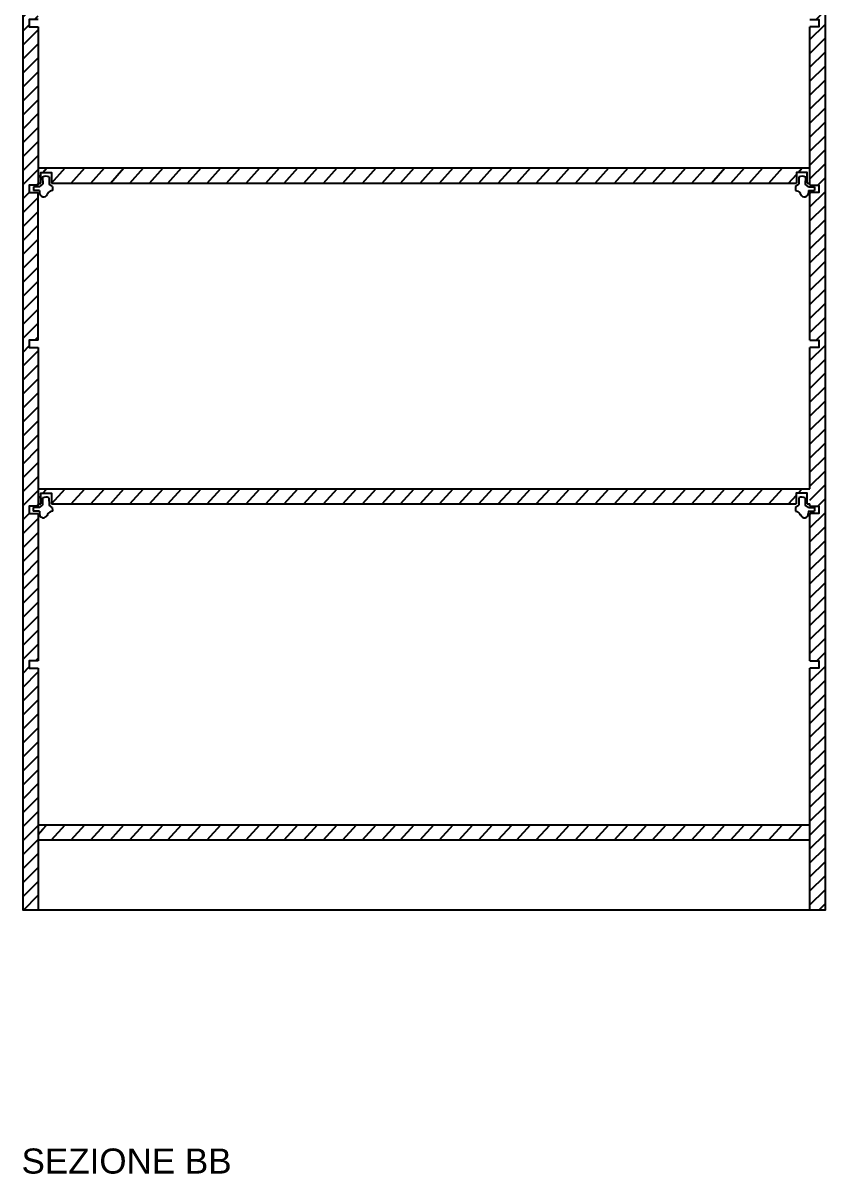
# Model space of a CAD drawing. Header units: millimetres. Extents: x 317 to 1254, y -31 to 529.
# Drawn here: x 1107.3 to 1187.3, y -31.1 to 83.7 of the extents above; entities that cross this region are included whole.
import ezdxf

# ---------------------------------------------------------------- set-up
doc = ezdxf.new("R2010")
doc.units = ezdxf.units.MM
for name, color, linetype in [('ALTRE LINEE', 70, 'Continuous'), ('LINEE SEZIONE', 5, 'Continuous'), ('retino dettagli', 157, 'Continuous'), ('viti sottili', 4, 'Continuous')]:
    doc.layers.add(name, color=color, linetype=linetype)
doc.styles.get("Standard").update_dxf_attribs({"font": 'arial.ttf'})

msp = doc.modelspace()

# ---------------------------------------------------------------- hatches: boundary and pattern name
at = {"layer": 'retino dettagli'}
h = msp.add_hatch(dxfattribs=at)
h.set_pattern_fill('ANSI31', color=256, scale=0.31)
h.paths.add_polyline_path([(1108.83, 148.77), (1107.94, 148.77), (1107.94, 149.51), (1108.83, 149.51), (1108.83, 164.25), (1107.94, 164.25), (1107.94, 164.99), (1108.83, 164.99), (1108.83, 180.1), (1107.94, 180.1), (1107.94, 180.83), (1108.83, 180.83), (1108.83, 197.2), (1107.33, 197.2), (1107.33, -4.8), (1108.83, -4.8), (1108.83, 19.33), (1107.94, 19.33), (1107.94, 20.06), (1108.83, 20.06), (1108.83, 34.75), (1107.94, 34.75), (1107.94, 35.49), (1108.83, 35.49), (1108.83, 37.2), (1108.83, 51.29), (1107.93, 51.29), (1107.93, 52.02), (1108.83, 52.02), (1108.83, 66.75), (1107.94, 66.75), (1107.94, 67.49), (1108.83, 67.49), (1108.83, 83.29), (1107.94, 83.29), (1107.94, 84.02), (1108.83, 84.02), (1108.83, 98.75), (1107.94, 98.75), (1107.94, 99.49), (1108.83, 99.49), (1108.83, 101.2), (1108.81, 116.79), (1107.92, 116.79), (1107.92, 117.52), (1108.83, 117.52), (1108.83, 132.07), (1108.83, 132.25), (1107.94, 132.25), (1107.94, 132.99), (1108.83, 132.99)])
h = msp.add_hatch(dxfattribs=at)
h.set_pattern_fill('ANSI31', color=256, scale=0.31)
h.paths.add_polyline_path([(1187.33, 158.63), (1185.83, 158.63), (1185.83, 149.51), (1186.72, 149.51), (1186.72, 148.77), (1185.83, 148.77), (1185.83, 132.99), (1186.72, 132.99), (1186.72, 132.25), (1185.83, 132.25), (1185.83, 117.52), (1186.7, 117.52), (1186.7, 116.79), (1185.83, 116.79), (1185.83, 99.49), (1186.7, 99.49), (1186.7, 98.75), (1185.83, 98.75), (1185.83, 84.02), (1186.72, 84.02), (1186.72, 83.29), (1185.83, 83.29), (1185.83, 67.49), (1186.72, 67.49), (1186.72, 66.75), (1185.83, 66.75), (1185.83, 52.02), (1186.71, 52.02), (1186.71, 51.29), (1185.83, 51.29), (1185.83, 35.49), (1186.7, 35.49), (1186.7, 34.75), (1185.83, 34.75), (1185.83, 20.06), (1186.72, 20.06), (1186.72, 19.33), (1185.83, 19.33), (1185.83, -4.8), (1187.33, -4.8)])
h.paths.add_polyline_path([(1187.33, 197.2), (1185.83, 197.2), (1185.83, 180.83), (1186.72, 180.83), (1186.72, 180.1), (1185.83, 180.1), (1185.83, 175.96), (1187.33, 175.96)])
h.paths.add_polyline_path([(1187.33, 175.96), (1185.83, 175.96), (1185.83, 164.99), (1186.72, 164.99), (1186.72, 164.25), (1185.83, 164.25), (1185.83, 158.63), (1187.33, 158.63)])

# ---------------------------------------------------------------- linework, layer by layer
at = {"layer": 'ALTRE LINEE'}
msp.add_line((1187.33, -4.8), (1107.33, -4.8), dxfattribs=at)
at = {"layer": 'LINEE SEZIONE'}
for p, q in [((1108.83, 69.2), (1185.83, 69.2)), ((1108.83, 67.7), (1109.09, 67.7)), ((1108.83, 52.02), (1108.83, 66.75)), ((1110.18, 67.7), (1184.47, 67.7)), ((1185.56, 67.7), (1185.83, 67.7)), ((1185.82, 52.02), (1185.83, 66.75)), ((1108.83, 51.29), (1108.83, 35.49)), ((1185.83, 37.2), (1185.83, 51.29)), ((1108.83, 37.2), (1185.83, 37.2)), ((1108.83, 35.7), (1109.09, 35.7)), ((1110.18, 35.7), (1184.46, 35.7)), ((1185.55, 35.7), (1185.83, 35.7)), ((1185.83, 35.49), (1185.83, 35.7)), ((1108.83, 34.75), (1108.83, 20.06)), ((1108.83, 19.33), (1108.83, -4.8)), ((1108.83, 3.7), (1185.83, 3.7)), ((1108.83, 2.2), (1185.83, 2.2))]:
    msp.add_line(p, q, dxfattribs=at)
for points in [[(1108.83, 19.33), (1108.83, -4.8), (1107.33, -4.8), (1107.33, 197.2), (1108.83, 197.2), (1108.83, 180.83)], [(1185.83, 180.83), (1185.83, 197.2), (1187.33, 197.2), (1187.33, -4.8), (1185.83, -4.8), (1185.83, 19.33)], [(1108.83, 84.02), (1107.94, 84.02), (1107.94, 83.29), (1108.83, 83.29)], [(1185.83, 84.02), (1186.72, 84.02), (1186.72, 83.29), (1185.83, 83.29)], [(1108.83, 83.29), (1108.83, 67.49)], [(1185.83, 67.49), (1185.83, 83.29)], [(1109.09, 67.7), (1109.09, 68.76), (1110.18, 68.76), (1110.18, 67.7)], [(1185.56, 67.7), (1185.56, 68.76), (1184.47, 68.76), (1184.47, 67.7)], [(1108.83, 67.49), (1107.94, 67.49), (1107.94, 66.75), (1108.83, 66.75)], [(1185.83, 67.49), (1186.72, 67.49), (1186.72, 66.75), (1185.83, 66.75)], [(1108.83, 52.02), (1107.93, 52.02), (1107.93, 51.29), (1108.83, 51.29)], [(1185.82, 52.02), (1186.71, 52.02), (1186.71, 51.29), (1185.82, 51.29)], [(1108.83, 37.2), (1108.83, 35.49)], [(1109.09, 35.7), (1109.09, 36.76), (1110.18, 36.76), (1110.18, 35.7)], [(1185.55, 35.7), (1185.55, 36.76), (1184.46, 36.76), (1184.46, 35.7)], [(1108.83, 35.49), (1107.94, 35.49), (1107.94, 34.75), (1108.83, 34.75)], [(1108.83, 34.75), (1108.83, 20.06)], [(1185.83, 35.49), (1186.7, 35.49), (1186.7, 34.75), (1185.83, 34.75)], [(1185.83, 20.06), (1185.83, 34.75)], [(1108.83, 20.06), (1107.94, 20.06), (1107.94, 19.33), (1108.83, 19.33)], [(1185.83, 20.06), (1186.72, 20.06), (1186.72, 19.33), (1185.83, 19.33)]]:
    msp.add_lwpolyline(points, dxfattribs=at)
at = {"layer": 'retino dettagli'}
for p, q in [((1109.31, 68.76), (1109.71, 69.2)), ((1110.18, 67.7), (1111.54, 69.2)), ((1112.13, 67.7), (1113.5, 69.2)), ((1114.09, 67.7), (1115.45, 69.2)), ((1116.04, 67.7), (1117.4, 69.2)), ((1117.99, 67.7), (1119.35, 69.2)), ((1119.94, 67.7), (1121.31, 69.2)), ((1121.78, 67.7), (1123.14, 69.2)), ((1123.73, 67.7), (1125.1, 69.2)), ((1125.69, 67.7), (1127.05, 69.2)), ((1127.64, 67.7), (1129, 69.2)), ((1129.59, 67.7), (1130.95, 69.2)), ((1131.54, 67.7), (1132.91, 69.2)), ((1133.38, 67.7), (1134.74, 69.2)), ((1135.33, 67.7), (1136.7, 69.2)), ((1137.29, 67.7), (1138.65, 69.2)), ((1139.24, 67.7), (1140.6, 69.2)), ((1141.19, 67.7), (1142.55, 69.2)), ((1143.14, 67.7), (1144.51, 69.2)), ((1144.98, 67.7), (1146.34, 69.2)), ((1146.93, 67.7), (1148.3, 69.2)), ((1148.89, 67.7), (1150.25, 69.2)), ((1150.84, 67.7), (1152.2, 69.2)), ((1152.79, 67.7), (1154.15, 69.2)), ((1154.74, 67.7), (1156.11, 69.2)), ((1156.58, 67.7), (1157.94, 69.2)), ((1158.53, 67.7), (1159.9, 69.2)), ((1160.49, 67.7), (1161.85, 69.2)), ((1162.44, 67.7), (1163.8, 69.2)), ((1164.39, 67.7), (1165.75, 69.2)), ((1166.34, 67.7), (1167.71, 69.2)), ((1168.18, 67.7), (1169.54, 69.2)), ((1170.13, 67.7), (1171.5, 69.2)), ((1172.09, 67.7), (1173.45, 69.2)), ((1174.04, 67.7), (1175.4, 69.2)), ((1175.99, 67.7), (1177.35, 69.2)), ((1177.94, 67.7), (1179.31, 69.2)), ((1179.78, 67.7), (1181.14, 69.2)), ((1181.73, 67.7), (1183.1, 69.2)), ((1184.66, 68.76), (1185.05, 69.2)), ((1108.83, 68.23), (1109.09, 68.52)), ((1183.69, 67.7), (1184.47, 68.56)), ((1109.31, 36.76), (1109.71, 37.2)), ((1110.18, 35.7), (1111.54, 37.2)), ((1112.13, 35.7), (1113.5, 37.2)), ((1114.09, 35.7), (1115.45, 37.2)), ((1116.04, 35.7), (1117.4, 37.2)), ((1117.99, 35.7), (1119.35, 37.2)), ((1119.94, 35.7), (1121.31, 37.2)), ((1121.78, 35.7), (1123.14, 37.2)), ((1123.73, 35.7), (1125.1, 37.2)), ((1125.69, 35.7), (1127.05, 37.2)), ((1127.64, 35.7), (1129, 37.2)), ((1129.59, 35.7), (1130.95, 37.2)), ((1131.54, 35.7), (1132.91, 37.2)), ((1133.38, 35.7), (1134.74, 37.2)), ((1135.33, 35.7), (1136.7, 37.2)), ((1137.29, 35.7), (1138.65, 37.2)), ((1139.24, 35.7), (1140.6, 37.2)), ((1141.19, 35.7), (1142.55, 37.2)), ((1143.14, 35.7), (1144.51, 37.2)), ((1144.98, 35.7), (1146.34, 37.2)), ((1146.93, 35.7), (1148.3, 37.2)), ((1148.89, 35.7), (1150.25, 37.2)), ((1150.84, 35.7), (1152.2, 37.2)), ((1152.79, 35.7), (1154.15, 37.2)), ((1154.74, 35.7), (1156.11, 37.2)), ((1156.58, 35.7), (1157.94, 37.2)), ((1158.53, 35.7), (1159.9, 37.2)), ((1160.49, 35.7), (1161.85, 37.2)), ((1162.44, 35.7), (1163.8, 37.2)), ((1164.39, 35.7), (1165.75, 37.2)), ((1166.34, 35.7), (1167.71, 37.2)), ((1168.18, 35.7), (1169.54, 37.2)), ((1170.13, 35.7), (1171.5, 37.2)), ((1172.09, 35.7), (1173.45, 37.2)), ((1174.04, 35.7), (1175.4, 37.2)), ((1175.99, 35.7), (1177.35, 37.2)), ((1177.94, 35.7), (1179.31, 37.2)), ((1179.78, 35.7), (1181.14, 37.2)), ((1181.73, 35.7), (1183.1, 37.2)), ((1184.66, 36.76), (1185.05, 37.2)), ((1108.83, 36.23), (1109.09, 36.52)), ((1183.69, 35.7), (1184.47, 36.56)), ((1109.31, 3.26), (1109.71, 3.7)), ((1110.18, 2.2), (1111.54, 3.7)), ((1112.13, 2.2), (1113.5, 3.7)), ((1114.09, 2.2), (1115.45, 3.7)), ((1116.04, 2.2), (1117.4, 3.7)), ((1117.99, 2.2), (1119.35, 3.7)), ((1119.94, 2.2), (1121.31, 3.7)), ((1121.78, 2.2), (1123.14, 3.7)), ((1123.73, 2.2), (1125.1, 3.7)), ((1125.69, 2.2), (1127.05, 3.7)), ((1127.64, 2.2), (1129, 3.7)), ((1129.59, 2.2), (1130.95, 3.7)), ((1131.54, 2.2), (1132.91, 3.7)), ((1133.38, 2.2), (1134.74, 3.7)), ((1135.33, 2.2), (1136.7, 3.7)), ((1137.29, 2.2), (1138.65, 3.7)), ((1139.24, 2.2), (1140.6, 3.7)), ((1141.19, 2.2), (1142.55, 3.7)), ((1143.14, 2.2), (1144.51, 3.7)), ((1144.98, 2.2), (1146.34, 3.7)), ((1146.93, 2.2), (1148.3, 3.7)), ((1148.89, 2.2), (1150.25, 3.7)), ((1150.84, 2.2), (1152.2, 3.7)), ((1152.79, 2.2), (1154.15, 3.7)), ((1154.74, 2.2), (1156.11, 3.7)), ((1156.58, 2.2), (1157.94, 3.7)), ((1158.53, 2.2), (1159.9, 3.7)), ((1160.49, 2.2), (1161.85, 3.7)), ((1162.44, 2.2), (1163.8, 3.7)), ((1164.39, 2.2), (1165.75, 3.7)), ((1166.34, 2.2), (1167.71, 3.7)), ((1168.18, 2.2), (1169.54, 3.7)), ((1170.13, 2.2), (1171.5, 3.7)), ((1172.09, 2.2), (1173.45, 3.7)), ((1174.04, 2.2), (1175.4, 3.7)), ((1175.99, 2.2), (1177.35, 3.7)), ((1177.94, 2.2), (1179.31, 3.7)), ((1179.78, 2.2), (1181.14, 3.7)), ((1181.73, 2.2), (1183.1, 3.7)), ((1184.66, 3.26), (1185.05, 3.7)), ((1108.83, 2.73), (1109.31, 3.26)), ((1183.69, 2.2), (1184.66, 3.26))]:
    msp.add_line(p, q, dxfattribs=at)
at = {"layer": 'viti sottili'}
for p, q in [((1109.28, 68.3), (1109.29, 67.59)), ((1109.93, 68.31), (1109.94, 67.59)), ((1184.73, 68.31), (1184.72, 67.59)), ((1185.37, 68.3), (1185.36, 67.59)), ((1108.97, 67.33), (1108.37, 67.33)), ((1108.97, 67.33), (1108.37, 67.33)), ((1108.37, 67.33), (1108.37, 66.96)), ((1108.98, 66.96), (1108.37, 66.96)), ((1108.98, 67.33), (1109.29, 67.59)), ((1108.98, 66.96), (1108.98, 66.71)), ((1110.26, 67.35), (1109.94, 67.59)), ((1110.26, 67.35), (1110.27, 67.02)), ((1110.27, 67.02), (1110.27, 66.96)), ((1184.39, 67.35), (1184.72, 67.59)), ((1184.39, 67.35), (1184.39, 67.02)), ((1184.39, 67.02), (1184.39, 66.96)), ((1185.68, 67.33), (1185.36, 67.59)), ((1185.68, 67.33), (1186.29, 67.33)), ((1185.68, 67.33), (1186.29, 67.33)), ((1185.68, 66.96), (1186.29, 66.96)), ((1185.68, 66.96), (1185.68, 66.71)), ((1186.29, 67.33), (1186.29, 66.96)), ((1108.97, 35.33), (1109.28, 35.59)), ((1109.27, 36.3), (1109.28, 35.59)), ((1109.91, 36.31), (1109.92, 35.59)), ((1110.25, 35.35), (1109.92, 35.59)), ((1184.38, 35.35), (1184.71, 35.59)), ((1184.72, 36.31), (1184.71, 35.59)), ((1185.36, 36.3), (1185.35, 35.59)), ((1185.67, 35.33), (1185.35, 35.59)), ((1108.96, 35.33), (1108.35, 35.33)), ((1108.96, 35.33), (1108.35, 35.33)), ((1108.35, 35.33), (1108.35, 34.96)), ((1108.97, 34.96), (1108.35, 34.96)), ((1108.97, 34.96), (1108.97, 34.71)), ((1110.25, 35.35), (1110.26, 35.02)), ((1110.26, 35.02), (1110.26, 34.96)), ((1184.38, 35.35), (1184.38, 35.02)), ((1184.38, 35.02), (1184.38, 34.96)), ((1185.66, 34.96), (1186.28, 34.96)), ((1185.67, 34.96), (1185.66, 34.71)), ((1185.67, 35.33), (1186.28, 35.33)), ((1185.67, 35.33), (1186.28, 35.33)), ((1186.28, 35.33), (1186.28, 34.96))]:
    msp.add_line(p, q, dxfattribs=at)
for points in [[(1110.27, 66.96, 0.107364), (1110.02, 66.87, 0.171988), (1109.74, 66.56, 0.786272)], [(1184.39, 66.96, -0.107364), (1184.64, 66.87, -0.171988), (1184.91, 66.56, -0.786272)], [(1110.26, 34.96, 0.107364), (1110, 34.87, 0.171988), (1109.73, 34.56, 0.786272)], [(1184.38, 34.96, -0.107364), (1184.63, 34.87, -0.171988), (1184.9, 34.56, -0.786272)]]:
    msp.add_lwpolyline(points, format="xyb", dxfattribs=at)
for centre, radius, start, end in [((1109.61, 67.61), 0.764, 65.9644, 115.7997), ((1185.04, 67.61), 0.764, 64.2003, 114.0356), ((1109.37, 66.71), 0.395, 180, 337.9517), ((1185.28, 66.71), 0.395, 202.0483, 0), ((1109.6, 35.61), 0.764, 65.9644, 115.7997), ((1185.03, 35.61), 0.764, 64.2003, 114.0356), ((1109.36, 34.71), 0.395, 180, 337.9517), ((1185.27, 34.71), 0.395, 202.0483, 0)]:
    msp.add_arc(centre, radius, start, end, dxfattribs=at)

# ---------------------------------------------------------------- texts
at = {"insert": (1107.18, -28.58), "char_height": 2.5, "attachment_point": 1}
msp.add_mtext_dynamic_manual_height_columns('SEZIONE BB', width=41.829, gutter_width=12.5, heights=[0], dxfattribs=at)

doc.saveas('drawing.dxf')
